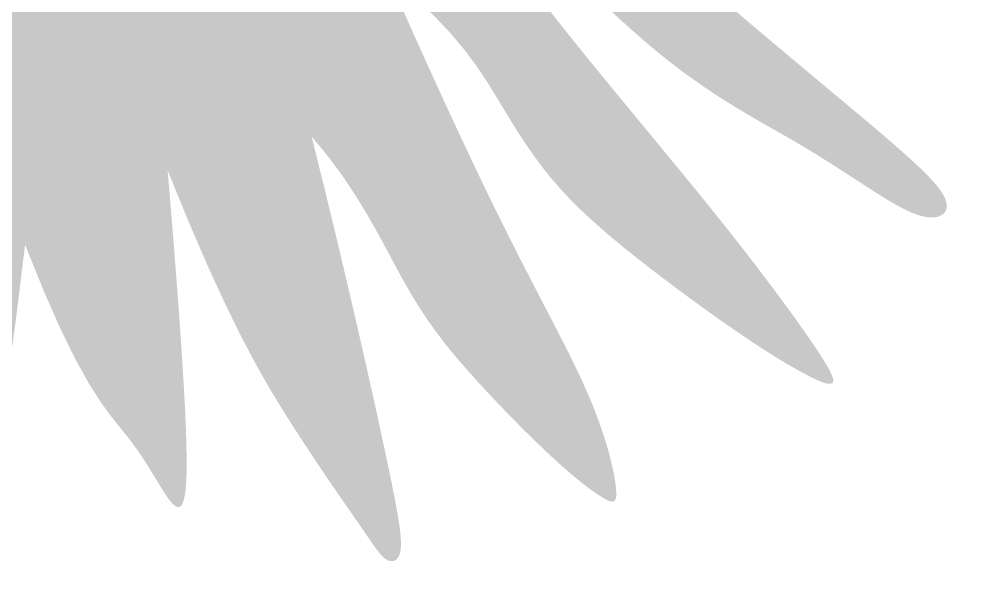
# Model space of a CAD drawing. Header units: millimetres. Extents: x -414 to 301, y -13 to 326.
# Drawn here: x -176.94 to -162.88, y 9.23 to 17.55 of the extents above; entities that cross this region are included whole.
import ezdxf

# ---------------------------------------------------------------- set-up
doc = ezdxf.new("R2010")
doc.units = ezdxf.units.MM
doc.layers.add('Images', color=7, linetype='Continuous')
doc.layers.add('magpiefill', color=3, linetype='Continuous')
picture_1 = doc.add_image_def('image5.jpg', size_in_pixel=(1024, 768))

msp = doc.modelspace()

# ---------------------------------------------------------------- hatches: boundary and pattern name
at = {"layer": 'magpiefill'}
h = msp.add_hatch(color=253, dxfattribs=at)
h.dxf.hatch_style = 1
h.paths.add_polyline_path([(-166.013680262715, 17.44129773515166), (-166.4130556219071, 17.78132495926411), (-166.81669391644, 18.12971194945357), (-167.2178500070203, 18.4820900395688), (-167.4403775618372, 18.68194732589472), (-167.4272404628886, 18.46002405318437), (-167.47888263677, 18.33677845194833), (-167.5857415496607, 18.29786715116628), (-167.7382546677394, 18.32894677981789), (-167.9268594571852, 18.41567396688244), (-168.1419933841772, 18.54370534133996), (-168.3740939148945, 18.69869753216985), (-168.6135985155157, 18.86630716835194), (-168.8523855186779, 19.03488706764023), (-169.0880967228476, 19.20357480288865), (-169.3198147929502, 19.3742041357256), (-169.54662239391, 19.5486088277798), (-169.7676021906519, 19.72862264067942), (-169.9818368481004, 19.91607933605324), (-170.1884090311802, 20.1128126755297), (-170.3864014048167, 20.32065642073704), (-170.5751934197, 20.54067577318128), (-170.7553516695863, 20.77086169387614), (-170.9277395339974, 21.00843658371303), (-171.0932203924556, 21.25062284358297), (-171.252657624483, 21.49464287437708), (-171.4069146096014, 21.73771907698629), (-171.5568547273334, 21.97707385230233), (-171.7033413572004, 22.20992960121627), (-171.8435333495395, 22.43128315203479), (-171.9597714379475, 22.62722904273027), (-172.0306918268362, 22.78163623869042), (-172.0349307206174, 22.87837370530324), (-171.9511243237025, 22.90131040795659), (-171.7579088405032, 22.83431531203851), (-171.4339204754311, 22.66125738293675), (-170.9577954328985, 22.36600558603974), (-171.0577212157011, 22.48517593659392), (-171.3973073206718, 22.89125752011366), (-171.7376344348561, 23.29467669963265), (-172.0778703472774, 23.6897998045192), (-172.4171828469582, 24.0709931641418), (-172.7547397229216, 24.43262310786939), (-173.0897087641906, 24.76905596507065), (-173.1474820395373, 24.65356730264373), (-172.8896920665061, 24.33149008976824), (-172.7607956560668, 24.00941287689272), (-173.0828374490237, 23.73351650806845), (-172.9006790692076, 23.46796848452196), (-172.7068972501315, 23.18312862401955), (-172.5042933785658, 22.88276995093936), (-172.2956688412817, 22.57066548965999), (-172.0838250250493, 22.25058826455945), (-171.8715633166397, 21.92631130001644), (-171.6616851028234, 21.60160762040925), (-171.4569917703712, 21.28025025011641), (-171.259534511101, 20.96528898983082), (-171.068363737019, 20.65688074550445), (-170.8817796651791, 20.35445919940496), (-170.8646425883987, 20.32675201010787), (-170.233802626228, 19.70831436915013), (-169.6750288075908, 19.15857633209111), (-169.1797218897078, 18.67188429927423), (-168.7392826298004, 18.24258467104363), (-168.3451117850902, 17.86502384774295), (-167.9886101127977, 17.53354822971617), (-167.6611783701443, 17.24250421730705), (-167.3542173143515, 16.98623821085953), (-167.0604844646206, 16.75940515135089), (-166.7781643880755, 16.55789414229293), (-166.5067984138201, 16.37790282783074), (-166.2459278709591, 16.21562885210955), (-165.9950940885964, 16.06726985927454), (-165.753838395836, 15.92902349347091), (-165.5217021217824, 15.79708739884398), (-165.2982265955397, 15.66765921953875), (-165.0831644942372, 15.53792988670704), (-164.8771138871019, 15.40906347952669), (-164.680884191387, 15.28321736418189), (-164.4952848243445, 15.16254890685719), (-164.321125203227, 15.04921547373656), (-164.1592147452873, 14.94537443100457), (-164.0103628677778, 14.85318314484559), (-163.8753789879506, 14.77479898144377), (-163.7547667447004, 14.71182198750965), (-163.6478066634869, 14.66362293185956), (-163.5534734914125, 14.62901526383549), (-163.470741975579, 14.60681243277972), (-163.3985868630882, 14.59582788803461), (-163.3359829010422, 14.59487507894246), (-163.2819048365427, 14.6027674548456), (-163.2353274166922, 14.61831846508618), (-163.1956840550104, 14.6406202181237), (-163.1642428306903, 14.669879458886), (-163.1427304893438, 14.70658159141814), (-163.1328737765822, 14.75121201976506), (-163.1363994380173, 14.80425614797185), (-163.1550342192598, 14.86619938008354), (-163.1905048659217, 14.93752712014503), (-163.2445381236145, 15.0187247722015), (-163.3189416819135, 15.11061033505692), (-163.4158470062501, 15.21533218655142), (-163.5374665060206, 15.3353712992843), (-163.6860125906196, 15.47320864585511), (-163.8636976694434, 15.63132519886284), (-164.0727341518873, 15.81220193090669), (-164.3153344473473, 16.01831981458638), (-164.5937109652183, 16.25215982250076), (-164.9085831901153, 16.51506132079076), (-165.2546989075258, 16.80379724976362), (-165.6253129781567, 17.11399894326764)])
h = msp.add_hatch(color=255, dxfattribs=at)
h.dxf.hatch_style = 1
h.paths.add_polyline_path([(-170.1473147413037, 19.19331364260361), (-170.3325498336428, 19.47745157313054), (-170.5155724964372, 19.76531093095078), (-170.6980825126337, 20.05745803379778), (-170.881779665179, 20.35445919940467), (-171.068363737019, 20.65688074550463), (-171.259534511101, 20.96528898983082), (-171.4569917703712, 21.28025025011641), (-171.6616851028234, 21.60160762040935), (-171.8715633166397, 21.92631130001652), (-172.0838250250493, 22.25058826455945), (-172.2956688412817, 22.57066548965989), (-172.504293378566, 22.88276995093945), (-172.7068972501315, 23.18312862401955), (-172.9006790692076, 23.46796848452215), (-173.0828374490237, 23.73351650806845), (-173.2119316686804, 23.62292022144216), (-173.2763784499764, 23.23642756599149), (-173.0830352582412, 22.84993491054101), (-173.1262201605649, 22.83374871525714), (-173.0521664549866, 22.51604772012379), (-172.9664056638518, 22.22381985367414), (-172.87147360124, 21.95404248998812), (-172.7699060812297, 21.70369300314533), (-172.6642389179009, 21.46974876722545), (-172.5570079253324, 21.24918715630823), (-172.4507489176037, 21.03898554447346), (-172.347997708794, 20.8361213058008), (-172.2508584863895, 20.63816547406493), (-172.1597089315048, 20.44506372182128), (-172.0744950986603, 20.25735538132023), (-171.9951630423784, 20.07557978481189), (-171.9216588171794, 19.90027626454673), (-171.8539284775852, 19.73198415277518), (-171.7919180781164, 19.57124278174769), (-171.7355736732948, 19.4185914837143), (-171.6844995577203, 19.2744257696739), (-171.6369329863087, 19.13856586561805), (-171.5907694540542, 19.01068817628668), (-171.5439044559515, 18.89046910641954), (-171.4942334869957, 18.77758506075671), (-171.4396520421805, 18.67171244403814), (-171.3780556165009, 18.57252766100365), (-171.3073397049514, 18.47970711639304), (-171.2258854584751, 18.3925946195675), (-171.1340166518085, 18.30920359837324), (-171.0325427156368, 18.22721488527746), (-170.922273080645, 18.14430931274767), (-170.8040171775185, 18.05816771325124), (-170.6785844369424, 17.96647091925522), (-170.5467842896016, 17.86689976322725), (-170.4094261661816, 17.75713507763456), (-170.267445402613, 17.63562176058547), (-170.1222809558112, 17.50386097275239), (-169.9754976879371, 17.36411794044857), (-169.8286604611516, 17.21865788998733), (-169.6833341376155, 17.06974604768171), (-169.5410835794902, 16.91964763984545), (-169.4034736489363, 16.77062789279145), (-169.2720692081147, 16.62495203283318), (-169.1476167132598, 16.48405829913587), (-169.0275889968982, 16.34607698227212), (-168.9086404856297, 16.20831138566621), (-168.7874256060542, 16.06806481274267), (-168.6605987847718, 15.92264056692618), (-168.5248144483819, 15.76934195164098), (-168.3767270234847, 15.60547227031164), (-168.2129909366798, 15.42833482636261), (-168.0325089881751, 15.2375790529945), (-167.8431774726095, 15.04223890251284), (-167.6551410582293, 14.85369445699907), (-167.4785444132814, 14.6833257985347), (-167.3235322060123, 14.54251300920158), (-167.2002491046689, 14.44263617108089), (-167.1188397774974, 14.3950753662544), (-167.0894488927446, 14.41121067680369), (-167.117703754549, 14.49799087977727), (-167.1911622106152, 14.64463953209161), (-167.2928647445396, 14.83594888563012), (-167.4058518399188, 15.05671119227621), (-167.5131639803493, 15.29171870391339), (-167.5978416494274, 15.52576367242508), (-167.6429253307498, 15.74363834969467), (-167.6311891207437, 15.93446638069804), (-167.7723092103058, 16.10517133957608), (-168.0127149886451, 16.39637923421251), (-168.2498291793615, 16.68478257586281), (-168.4820689295116, 16.96926672929789), (-168.7090744906327, 17.25029911691683), (-168.9307918903801, 17.52874267552572), (-169.1471671564098, 17.80546034193093), (-169.3581463163784, 18.08131505293837), (-169.5636753979409, 18.35716974535451), (-169.763700428754, 18.63388735598527), (-169.9581674364735, 18.912330821637)])
h = msp.add_hatch(color=255, dxfattribs=at)
h.dxf.hatch_style = 1
h.paths.add_polyline_path([(-171.5297934919433, 18.37211913609106), (-171.7727775784232, 18.92132477517944), (-172.0279674326566, 19.49049372572422), (-172.2985520498447, 20.08022314294013), (-172.5877204251875, 20.69111018204241), (-172.8986615538857, 21.32375199824578), (-173.23456443114, 21.97874574676522), (-173.5986180521512, 22.65668858281564), (-174.114200846061, 22.78551946796586), (-174.049754064765, 22.33461136994015), (-174.3760460936981, 22.24566697950425), (-174.2388098119531, 21.80535624386284), (-174.0739736285893, 21.25671106962909), (-173.8869912976207, 20.61770418158208), (-173.6833165730609, 19.90630830450053), (-173.4684032089235, 19.14049616316314), (-173.2477049592225, 18.33824048234884), (-173.0266755779716, 17.51751398683633), (-172.992440658357, 17.38729778690857), (-172.7442222995262, 17.02921614782304), (-172.5283900743926, 16.73097406352581), (-172.340656585755, 16.48309843643302), (-172.1767344364131, 16.27611616896086), (-172.0323362291664, 16.10055416352508), (-171.9031745668146, 15.94693932254199), (-171.7849620521565, 15.80579854842749), (-171.6734112879921, 15.66765874359781), (-171.5648460153574, 15.52485937591351), (-171.4580345282369, 15.37699017501441), (-171.3523562588515, 15.2254534359853), (-171.2471906394221, 15.07165145391039), (-171.1419171021699, 14.91698652387484), (-171.0359150793162, 14.76286094096253), (-170.9285640030818, 14.61067700025821), (-170.8192433056876, 14.46183699684659), (-170.7077101518836, 14.31783760714326), (-170.5952326365348, 14.18055303288868), (-170.4834565870336, 14.05195185715393), (-170.374027830774, 13.93400266301074), (-170.2685921951493, 13.82867403353056), (-170.1687955075525, 13.73793455178467), (-170.0762835953774, 13.66375280084461), (-169.9927022860168, 13.60809736378173), (-169.9196721212152, 13.57413175676763), (-169.8587125001191, 13.5697992283749), (-169.8113175362263, 13.60423796027606), (-169.778981343034, 13.68658613414363), (-169.76319803404, 13.82598193165035), (-169.765461722742, 14.03156353446872), (-169.7872665226368, 14.31246912427129), (-169.830106547223, 14.67783688273076), (-170.0185661162582, 15.06478479035384), (-170.2166259765925, 15.47904767161186), (-170.42064854514, 15.91302342298234), (-170.6306068357281, 16.36652327064783), (-170.8464738621849, 16.83935844079154), (-171.0682226383386, 17.33134015959611), (-171.295826178017, 17.84227965324432)])
h = msp.add_hatch(color=253, dxfattribs=at)
h.dxf.hatch_style = 1
h.paths.add_polyline_path([(-166.155859217038, 14.11515802132715), (-166.3665144276454, 14.3835967386678), (-166.5870085214245, 14.65991880886356), (-166.8155428019519, 14.94249722388976), (-167.0502286401659, 15.22982183411018), (-167.2891774070041, 15.52038248988881), (-167.5305004734047, 15.81266904158936), (-167.6311891207437, 15.93446638069804), (-167.6429253307498, 15.74363834969467), (-167.5978416494274, 15.52576367242508), (-167.5131639803493, 15.29171870391339), (-167.4058518399188, 15.05671119227621), (-167.2928647445396, 14.83594888563012), (-167.1911622106152, 14.64463953209161), (-167.117703754549, 14.49799087977727), (-167.0894488927446, 14.41121067680369), (-167.1188397774974, 14.3950753662544), (-167.2002491046689, 14.44263617108089), (-167.3235322060123, 14.54251300920158), (-167.4785444132814, 14.6833257985347), (-167.6551410582293, 14.85369445699907), (-167.8431774726095, 15.04223890251284), (-168.0325089881751, 15.2375790529945), (-168.2129909366798, 15.42833482636261), (-168.3767270234847, 15.60547227031164), (-168.5248144483819, 15.76934195164098), (-168.6605987847718, 15.92264056692618), (-168.7874256060542, 16.06806481274276), (-168.9086404856297, 16.20831138566621), (-169.027588996898, 16.34607698227202), (-169.1476167132598, 16.48405829913587), (-169.2720692081147, 16.62495203283327), (-169.4034736489363, 16.77062789279145), (-169.5410835794902, 16.91964763984545), (-169.6833341376155, 17.06974604768171), (-169.8286604611516, 17.21865788998733), (-169.9754976879371, 17.36411794044857), (-170.1222809558112, 17.50386097275239), (-170.267445402613, 17.63562176058547), (-170.4094261661816, 17.75713507763456), (-170.5467842896016, 17.86689976322725), (-170.6785844369424, 17.96647091925522), (-170.8040171775185, 18.05816771325106), (-170.922273080645, 18.14430931274767), (-171.0325427156368, 18.22721488527746), (-171.1340166518085, 18.30920359837324), (-171.2258854584751, 18.3925946195675), (-171.3073397049514, 18.47970711639304), (-171.3780556165009, 18.57252766100365), (-171.4396520421805, 18.67171244403814), (-171.4942334869957, 18.77758506075671), (-171.5439044559515, 18.89046910641954), (-171.5907694540542, 19.01068817628668), (-171.6369329863087, 19.13856586561805), (-171.6844995577203, 19.2744257696739), (-171.7355736732951, 19.41859148371439), (-171.7919180781164, 19.57124278174769), (-171.8539284775852, 19.73198415277518), (-171.9216588171794, 19.90027626454673), (-171.9951630423783, 20.07557978481179), (-172.0744950986603, 20.25735538132023), (-172.1597089315048, 20.44506372182128), (-172.2508584863895, 20.63816547406493), (-172.3479977087942, 20.83612130580089), (-172.4507489176037, 21.03898554447346), (-172.5570079253325, 21.24918715630823), (-172.6642389179009, 21.46974876722545), (-172.7699060812297, 21.70369300314533), (-172.87147360124, 21.95404248998812), (-172.9664056638518, 22.22381985367414), (-173.0521664549866, 22.51604772012369), (-173.1262201605649, 22.83374871525714), (-173.5986180521512, 22.65668858281564), (-173.23456443114, 21.97874574676533), (-172.8986615538857, 21.32375199824578), (-172.5877204251875, 20.69111018204241), (-172.2985520498447, 20.08022314294013), (-172.0279674326566, 19.49049372572422), (-171.7727775784232, 18.92132477517944), (-171.5297934919433, 18.37211913609106), (-171.4461558840676, 18.1827144446419), (-171.0857821616136, 17.89211926897931), (-170.7808551128123, 17.61246120975855), (-170.5241629930902, 17.34411944432797), (-170.308494057873, 17.08747315003568), (-170.1266365625869, 16.84290150423019), (-169.9713787626584, 16.61078368425962), (-169.8355089135132, 16.3914988674723), (-169.7118152705777, 16.18542623121645), (-169.5939777678545, 15.99259860332645), (-169.4792430536536, 15.8116634135814), (-169.3657494548619, 15.64092174224617), (-169.2516352983654, 15.47867466958572), (-169.1350389110513, 15.32322327586519), (-169.0140986198058, 15.17286864134959), (-168.8869527515157, 15.02591184630385), (-168.7517396330678, 14.88065397099315), (-168.6071057307361, 14.73571520482688), (-168.4537300683471, 14.59099217379159), (-168.2927998091144, 14.44670061301868), (-168.1255021162518, 14.30305625763909), (-167.9530241529732, 14.16027484278385), (-167.7765530824927, 14.01857210358429), (-167.5972760680239, 13.87816377517143), (-167.4163802727803, 13.73926559267634), (-167.2350618486507, 13.60220116003524), (-167.0545529022205, 13.46772555640409), (-166.8760945287494, 13.33670172974379), (-166.7009278234979, 13.20999262801566), (-166.5302938817256, 13.08846119918058), (-166.3654337986925, 12.97297039119975), (-166.2075886696583, 12.864383152034), (-166.0579995898838, 12.76356242964461), (-165.917673824843, 12.67117341292973), (-165.7866833208708, 12.58709025453711), (-165.6648661945166, 12.51098934805192), (-165.5520605623303, 12.44254708705917), (-165.448104540861, 12.38143986514366), (-165.3528362466583, 12.32734407589075), (-165.2660937962718, 12.27993611288526), (-165.1877153062508, 12.23889236971225), (-165.1175298999931, 12.20395216270342), (-165.0553307282887, 12.17510649917678), (-165.0009019487754, 12.15240930919644), (-164.9540277190919, 12.1359145228272), (-164.9144921968755, 12.12567607013358), (-164.8820795397648, 12.12174788117998), (-164.8565739053982, 12.12418388603078), (-164.8377594514134, 12.13303801475064), (-164.8257530955012, 12.14875072656553), (-164.8220027955648, 12.17330859734754), (-164.8282892695591, 12.20908473213066), (-164.84639323544, 12.25845223594829), (-164.8780954111629, 12.32378421383429), (-164.9251765146828, 12.40745377082238), (-164.9894172639562, 12.51183401194642), (-165.0725983769377, 12.63929804223991), (-165.1759789463854, 12.79145489923655), (-165.2987315642653, 12.96685735046932), (-165.4395071973455, 13.16329409597101), (-165.5969568123948, 13.37855383577478), (-165.7697313761809, 13.61042526991354), (-165.9564818554728, 13.85669709841997)])
h = msp.add_hatch(color=255, dxfattribs=at)
h.dxf.hatch_style = 1
h.paths.add_polyline_path([(-173.3365104497012, 17.73420816241924), (-173.4800154645608, 18.24005347582435), (-173.6388220331533, 18.7976103509269), (-173.8121629929199, 19.40156068596126), (-173.9992711813011, 20.04658637916177), (-174.199379435737, 20.72736932876269), (-174.4117205936688, 21.43859143299808), (-174.6355274925371, 22.17493459010266), (-174.7586772025633, 22.14136504221504), (-175.080916804738, 22.33461136994015), (-175.2742599964731, 22.39902681251529), (-175.4509642851296, 22.16353913163932), (-175.410382841127, 21.96291743135961), (-175.365112227347, 21.7680906119247), (-175.3165623638171, 21.5764741243615), (-175.266143170565, 21.3854834196971), (-175.2152645676182, 21.1925339489583), (-175.1653364750046, 20.99504116317227), (-175.1177688127516, 20.79042051336621), (-175.0739715008872, 20.57608745056654), (-175.0349935630436, 20.35040505124044), (-175.0004404372753, 20.11552689361282), (-174.9695566652406, 19.87455418134819), (-174.9415867885985, 19.63058811811127), (-174.9157753490078, 19.3867299075667), (-174.8913668881279, 19.14608075337948), (-174.8676059476173, 18.91174185921383), (-174.843737069135, 18.68681442873441), (-174.8192116469077, 18.47351425019334), (-174.7943084854356, 18.27051545019107), (-174.7695132417863, 18.07560673991544), (-174.7453115730277, 17.88657683055406), (-174.7221891362272, 17.70121443329491), (-174.7006315884532, 17.51730825932557), (-174.6811245867732, 17.3326470198341), (-174.6641537882551, 17.14501942600787), (-174.6498900739788, 16.95297825281674), (-174.6372452210729, 16.75813253035793), (-174.6248162306775, 16.56285535250979), (-174.6112001039338, 16.36951981315153), (-174.5949938419819, 16.1804990061618), (-174.5747944459627, 15.99816602541968), (-174.5491989170168, 15.82489396480384), (-174.5168042562846, 15.66305591819315), (-174.4764772728962, 15.51426990402884), (-174.4281640079404, 15.37713363900086), (-174.3720803104953, 15.24948976436132), (-174.3084420296391, 15.12918092136274), (-174.2374650144504, 15.01404975125721), (-174.1593651140068, 14.90193889529705), (-174.074358177387, 14.79069099473458), (-173.9826600536687, 14.67814869082189), (-173.8846934433794, 14.56268497491467), (-173.7817084528411, 14.44479423878259), (-173.6751620398239, 14.32550122429805), (-173.5665111620996, 14.20583067333437), (-173.4572127774387, 14.08680732776356), (-173.3487238436118, 13.96945592945944), (-173.2425013183897, 13.85480122029399), (-173.1400021595434, 13.74386794214018), (-173.0425034506117, 13.63782466215087), (-172.9505627782063, 13.53841524859854), (-172.8645578547068, 13.44752739503482), (-172.7848663924934, 13.36704879501207), (-172.7118661039453, 13.29886714208234), (-172.6459347014427, 13.24487012979799), (-172.5874498973653, 13.20694545171086), (-172.5367894040922, 13.18698080137313), (-172.4942230173008, 13.18652229047349), (-172.459588865853, 13.20574970324537), (-172.4326171619084, 13.24450124205875), (-172.4130381176267, 13.30261510928364), (-172.4005819451667, 13.37992950728995), (-172.3949788566883, 13.47628263844768), (-172.3959590643503, 13.59151270512662), (-172.4032527803126, 13.72545790969699), (-172.4165542374104, 13.87747104614542), (-172.4354137511831, 14.04496327492705), (-172.4593456578472, 14.22486034811367), (-172.4878642936181, 14.41408801777708), (-172.5204839947118, 14.60957203598915), (-172.5567190973444, 14.80823815482177), (-172.5960839377317, 15.00701212634675), (-172.6380928520889, 15.20281970263603), (-172.6826469011939, 15.39452376892431), (-172.7311940440685, 15.58873574309781), (-172.7855689642957, 15.79400417620556), (-172.8476063454588, 16.01887761929674), (-172.919140871141, 16.27190462342041), (-173.0020072249255, 16.56163373962556), (-173.0980400903953, 16.89661351896142), (-173.2090741511342, 17.28539251247717)])
h = msp.add_hatch(color=253, dxfattribs=at)
h.dxf.hatch_style = 1
h.paths.add_polyline_path([(-171.767916504189, 12.38490992556158), (-171.9061333807065, 12.99180723891716), (-172.0599180344947, 13.65325883011563), (-172.2282721853954, 14.36184877056034), (-172.4101975532498, 15.1101611316544), (-172.6046958578991, 15.89077998480132), (-172.8107688191845, 16.69628940140433), (-173.0266755779716, 17.51751398683633), (-173.2477049592225, 18.33824048234884), (-173.4684032089235, 19.14049616316314), (-173.6833165730609, 19.90630830450053), (-173.8869912976207, 20.61770418158208), (-174.0739736285893, 21.25671106962909), (-174.2388098119531, 21.80535624386266), (-174.3760460936981, 22.24566697950425), (-174.6355274925371, 22.17493459010266), (-174.4117205936688, 21.43859143299797), (-174.199379435737, 20.7273693287625), (-173.9992711813011, 20.04658637916177), (-173.8121629929199, 19.40156068596137), (-173.6388220331533, 18.79761035092699), (-173.4800154645608, 18.24005347582445), (-173.3365104497012, 17.73420816241924), (-173.2090741511342, 17.28539251247717), (-173.0980400903953, 16.89661351896151), (-173.0020072249255, 16.56163373962556), (-172.919140871141, 16.27190462342041), (-172.8476063454588, 16.01887761929674), (-172.7855689642957, 15.79400417620556), (-172.7311940440685, 15.58873574309781), (-172.6826469011939, 15.39452376892431), (-172.6380928520889, 15.20281970263603), (-172.5960839377317, 15.00701212634675), (-172.5567190973444, 14.80823815482177), (-172.5204839947118, 14.60957203598915), (-172.4878642936181, 14.41408801777708), (-172.4593456578472, 14.22486034811367), (-172.4354137511831, 14.04496327492705), (-172.4165542374104, 13.87747104614542), (-172.4032527803126, 13.72545790969699), (-172.3959590643503, 13.59151270512662), (-172.3949788566883, 13.47628263844768), (-172.4005819451667, 13.37992950728995), (-172.4130381176267, 13.30261510928364), (-172.4326171619084, 13.24450124205875), (-172.459588865853, 13.20574970324537), (-172.4942230173008, 13.18652229047349), (-172.5367894040922, 13.18698080137313), (-172.5874498973653, 13.20694545171086), (-172.6459347014427, 13.24487012979799), (-172.7118661039453, 13.29886714208234), (-172.7848663924934, 13.36704879501207), (-172.8645578547068, 13.44752739503482), (-172.9505627782063, 13.53841524859854), (-173.0425034506117, 13.63782466215106), (-173.1400021595434, 13.74386794214027), (-173.2425013183897, 13.85480122029389), (-173.3487238436115, 13.96945592945935), (-173.4572127774387, 14.08680732776375), (-173.5665111620996, 14.20583067333418), (-173.6751620398239, 14.32550122429815), (-173.7817084528411, 14.44479423878259), (-173.8846934433794, 14.56268497491467), (-173.9826600536687, 14.67814869082189), (-174.074358177387, 14.79069099473458), (-174.1593651140068, 14.90193889529705), (-174.2374650144504, 15.01404975125721), (-174.3084420296391, 15.12918092136274), (-174.3720803104953, 15.24948976436132), (-174.4281640079404, 15.37713363900086), (-174.4764772728962, 15.51426990402884), (-174.5168042562846, 15.66305591819315), (-174.5491989170168, 15.82489396480384), (-174.5747944459627, 15.99816602541968), (-174.5949938419819, 16.1804990061618), (-174.6112001039338, 16.36951981315153), (-174.6248162306775, 16.5628553525097), (-174.6372452210729, 16.75813253035772), (-174.6498900739788, 16.95297825281674), (-174.6641537882551, 17.14501942600787), (-174.6811245867732, 17.3326470198341), (-174.7006315884532, 17.51730825932557), (-174.7221891362272, 17.70121443329491), (-174.7453115730277, 17.88657683055406), (-174.7695132417863, 18.07560673991544), (-174.7943084854356, 18.27051545019098), (-174.8192116469077, 18.47351425019334), (-174.843737069135, 18.68681442873441), (-174.8676059476173, 18.91174185921383), (-174.8913668881279, 19.14608075337948), (-174.9157753490078, 19.3867299075669), (-174.9415867885985, 19.63058811811127), (-174.9695566652406, 19.87455418134819), (-175.0004404372753, 20.11552689361282), (-175.0349935630436, 20.35040505124044), (-175.0739715008872, 20.57608745056654), (-175.1177688127516, 20.79042051336621), (-175.1653364750046, 20.99504116317227), (-175.2152645676182, 21.1925339489583), (-175.266143170565, 21.3854834196971), (-175.3165623638171, 21.5764741243615), (-175.365112227347, 21.7680906119247), (-175.410382841127, 21.96291743135961), (-175.4509642851296, 22.16353913163932), (-175.4676031882082, 22.14136504221504), (-175.7898427903829, 21.88370327191441), (-175.7102877356291, 21.75621284068631), (-175.6352796953594, 21.5945188421969), (-175.5644157807364, 21.40039473146923), (-175.4972931029236, 21.17561396352588), (-175.4335087730839, 20.92194999338997), (-175.3726599023804, 20.64117627608417), (-175.3143436019767, 20.33506626663152), (-175.2581569830354, 20.0053934200549), (-175.2037732968917, 19.65427833047968), (-175.1511703555689, 19.2852301484408), (-175.1004021112619, 18.90210516357601), (-175.051522516166, 18.50875966552274), (-175.0045855224758, 18.10904994391883), (-174.9596450823868, 17.70683228840154), (-174.9167551480939, 17.30596298860868), (-174.8759696717923, 16.91029833417773), (-174.837279652494, 16.52249458095272), (-174.8004242764814, 16.14040784960327), (-174.765079776853, 15.76069422700611), (-174.7309223867078, 15.38000980003709), (-174.7236995055908, 15.29648727111056), (-174.4055222365171, 14.51892910866851), (-174.118508869883, 13.8557631832343), (-173.8593174698964, 13.29308248021401), (-173.6246061007649, 12.81697998501392), (-173.411032826696, 12.41354868303991), (-173.2152557118977, 12.06888155969829), (-173.0339328205773, 11.76907160039534), (-172.8637222169427, 11.50021179053675), (-172.7019558710721, 11.25073542432394), (-172.5486613765245, 11.01843703113721), (-172.4045402327293, 10.80345144915172), (-172.2702939391172, 10.60591351654275), (-172.1466239951172, 10.42595807148561), (-172.034231900159, 10.26371995215555), (-171.9338191536725, 10.11933399672736), (-171.8460872550875, 9.992935043376866), (-171.7713150089036, 9.884392753987902), (-171.7080904399, 9.792516085279894), (-171.6545788779265, 9.715848817681435), (-171.6089456528325, 9.652934731620922), (-171.5693560944671, 9.602317607526375), (-171.5339755326801, 9.562541225826672), (-171.500969297321, 9.53214936694991), (-171.4685027182387, 9.509685811324607), (-171.4352267722765, 9.49412581212029), (-171.4017350242502, 9.486170513470556), (-171.3691066859694, 9.486952532250628), (-171.3384209692435, 9.49760448533514), (-171.3107570858821, 9.51925898959931), (-171.2871942476947, 9.553048661917964), (-171.2688116664904, 9.60010611916604), (-171.256688554079, 9.661563978218476), (-171.251958085659, 9.739642524907586), (-171.2559692899842, 9.840912720895163), (-171.2701251591979, 9.973033196800499), (-171.2958286854432, 10.14366258324283), (-171.334482860863, 10.3604595108413), (-171.3874906776009, 10.63108261021533), (-171.4562551277994, 10.96319051198387), (-171.542179203602, 11.36444184676625), (-171.6462656851013, 11.83998281864578)])
h = msp.add_hatch(color=255, dxfattribs=at)
h.dxf.hatch_style = 1
h.paths.add_polyline_path([(-174.9596450823868, 17.70683228840154), (-175.0045855224758, 18.10904994391864), (-175.051522516166, 18.50875966552274), (-175.1004021112619, 18.90210516357592), (-175.1511703555689, 19.2852301484408), (-175.2037732968917, 19.65427833047968), (-175.2581569830354, 20.0053934200549), (-175.3143436019767, 20.33506626663152), (-175.3726599023804, 20.64117627608417), (-175.4335087730839, 20.92194999338997), (-175.4972931029236, 21.17561396352588), (-175.5644157807364, 21.40039473146923), (-175.6352796953594, 21.5945188421969), (-175.7102877356291, 21.75621284068631), (-175.7898427903829, 21.88370327191441), (-176.1120823925577, 22.01253415706482), (-176.7052901483693, 21.60205854460399), (-176.6964146812663, 21.30349891726584), (-176.6912853388861, 20.81835208842474), (-176.6896444673647, 20.19068636670632), (-176.6912344128381, 19.46457006073723), (-176.6957975214423, 18.68407147914338), (-176.7030761393135, 17.89325893055103), (-176.712812612588, 17.13620072358627), (-176.7247492874019, 16.45696516687529), (-176.7386579630334, 15.88936790596884), (-176.7544282513317, 15.4262139341153), (-176.7719792172875, 15.0500555814875), (-176.7837498646874, 14.86258181001925), (-176.6326370532946, 14.58106514830756), (-176.4878210807033, 14.34134802892578), (-176.3494199477934, 14.13903088170956), (-176.2175516554437, 13.96971413649468), (-176.0923342045338, 13.82899822311678), (-175.9738855959422, 13.71248357141138), (-175.8623238305494, 13.6157706112142), (-175.7577669092338, 13.53445977236079), (-175.6601917540335, 13.46481732946254), (-175.5690109716203, 13.4057729362321), (-175.4834960898263, 13.35692209115787), (-175.4029186364814, 13.31786029272809), (-175.3265501394172, 13.2881830394311), (-175.2536621264638, 13.26748582975521), (-175.183526125453, 13.25536416218856), (-175.1154136642149, 13.2514135352195), (-175.0486945722761, 13.25600990650358), (-174.9831318859426, 13.27265107036372), (-174.9185869432156, 13.30561528029036), (-174.8549210820966, 13.35918078977375), (-174.7919956405868, 13.43762585230412), (-174.7296719566875, 13.54522872137176), (-174.6678113684004, 13.68626765046698), (-174.6062752137263, 13.86502089307994), (-174.6323352041622, 14.19869256166232), (-174.6648738672635, 14.6023528804888), (-174.697628339145, 14.99501065557249), (-174.7309223867078, 15.38000980003709), (-174.765079776853, 15.76069422700611), (-174.8004242764814, 16.14040784960336), (-174.837279652494, 16.52249458095263), (-174.8759696717923, 16.91029833417754), (-174.9167551480939, 17.30596298860868)])
h = msp.add_hatch(color=253, dxfattribs=at)
h.dxf.hatch_style = 1
h.paths.add_polyline_path([(-176.9101423850764, 13.6468856405307), (-176.8836114866176, 13.86352966278731), (-176.8583711575079, 14.06642496669256), (-176.8345068310113, 14.26907754068807), (-176.8120994421363, 14.48893505460099), (-176.791229925892, 14.74344517825848), (-176.7719792172875, 15.0500555814875), (-176.7544282513317, 15.4262139341153), (-176.7386579630334, 15.88936790596884), (-176.7247492874019, 16.45696516687529), (-176.712812612588, 17.13620072358619), (-176.7030761393135, 17.89325893055103), (-176.6957975214423, 18.68407147914338), (-176.6912344128381, 19.46457006073723), (-176.6896444673647, 20.19068636670632), (-176.6912853388861, 20.81835208842474), (-176.6964146812663, 21.30349891726584), (-176.7052901483693, 21.60205854460399), (-176.949904788642, 21.43279517388898), (-176.949904788642, 21.69045694418931), (-177.1489519525923, 21.86729911510261), (-177.1540779147661, 21.766401422662), (-177.1518583174159, 21.66900273180824), (-177.1437433676539, 21.57210681088795), (-177.1311832725914, 21.47271742824812), (-177.11562823934, 21.36783835223539), (-177.0985284750114, 21.25447335119636), (-177.0813341867171, 21.12962619347784), (-177.0654955815691, 20.99030064742634), (-177.0522166717157, 20.83344702926867), (-177.0417166894557, 20.65580184675171), (-177.0339686721231, 20.45404815550209), (-177.0289456570538, 20.22486901114667), (-177.0266206815826, 19.96494746931225), (-177.0269667830445, 19.67096658562553), (-177.0299569987752, 19.33960941571329), (-177.0355643661089, 18.9675590152025), (-177.0437304401929, 18.55428053671908), (-177.054270847421, 18.11036752088554), (-177.0669697319985, 17.64919560532378), (-177.0816112381311, 17.18414042765565), (-177.0979795100239, 16.72857762550291), (-177.1158586918829, 16.2958828364874), (-177.135032927913, 15.899431698231), (-177.1552863623201, 15.55259984835546), (-177.1766639552664, 15.26537407087788), (-177.2002539307433, 15.0341857353965), (-177.2274053286982, 14.85207735790489), (-177.2594671890797, 14.71209145439635), (-177.2977885518358, 14.60727054086456), (-177.343718456914, 14.5306571333028), (-177.3986059442627, 14.47529374770474), (-177.4638000538299, 14.43422290006369), (-177.5401102095846, 14.40161073056607), (-177.6261873715782, 14.37611787616961), (-177.7201428838841, 14.35752859802499), (-177.8200880905748, 14.3456271572826), (-177.9241343357231, 14.3401978150932), (-178.0303929634014, 14.34102483260738), (-178.1369753176831, 14.34789247097573), (-178.2419927426406, 14.36058499134872), (-178.343754445121, 14.37893160031586), (-178.4413610830692, 14.40294128622107), (-178.5341111772048, 14.43266798284717), (-178.6213032482464, 14.46816562397685), (-178.7022358169139, 14.50948814339304), (-178.776207403926, 14.55668947487846), (-178.8425165300022, 14.60982355221589), (-178.9004617158618, 14.66894430918805), (-178.949530341772, 14.73421354714348), (-178.9899652261925, 14.80622453769249), (-179.0221980471302, 14.88567842001127), (-179.046660482593, 14.97327633327609), (-179.0637842105884, 15.06971941666286), (-179.0740009091235, 15.17570880934796), (-179.0777422562061, 15.29194565050737), (-179.0754399298435, 15.41913107931721), (-179.0674536639476, 15.55835276349531), (-179.0538554160464, 15.71224448492732), (-179.034645199573, 15.88382655403991), (-179.0098230279596, 16.0761192812603), (-178.9793889146394, 16.2921429770155), (-178.9433428730444, 16.53491795173274), (-178.9016849166077, 16.80746451583907), (-178.8544150587618, 17.11280297976133), (-178.8015962594055, 17.45284529971195), (-178.7435432643035, 17.82507001504478), (-178.6806337656866, 18.22584731089806), (-178.6132454557857, 18.65154737241149), (-178.5417560268311, 19.09854038472335), (-178.4665431710542, 19.56319653297213), (-178.3879845806853, 20.04188600229729), (-178.3064579479556, 20.5309789778376), (-178.4966503225245, 20.5309789778376), (-178.508796658791, 20.40106440588993), (-178.5405918935746, 20.19728132118731), (-178.5886740124, 19.93089122091041), (-178.6496810007916, 19.61315560223973), (-178.7202508442735, 19.25533596235565), (-178.7970215283704, 18.86869379843841), (-178.8766310386065, 18.46449060766836), (-178.9557173605064, 18.05398788722631), (-179.0313618998878, 17.64738372179826), (-179.1024197437439, 17.25062254609324), (-179.1681893993613, 16.86858538232583), (-179.2279693740263, 16.50615325271057), (-179.281058175026, 16.16820717946241), (-179.3267543096466, 15.85962818479573), (-179.364356285175, 15.58529729092537), (-179.3931626088977, 15.35009552006579), (-179.4128854887599, 15.15692182047818), (-179.4248919353424, 15.00074684460843), (-179.4309626598839, 14.87455917094928), (-179.4328783736239, 14.7713473779928), (-179.4324197878015, 14.68410004423154), (-179.4313676136559, 14.6058057481579), (-179.4315025624263, 14.5294530682643), (-179.4346053453515, 14.44803058304314), (-179.4421059284338, 14.35620781527324), (-179.4540312967258, 14.25537806487787), (-179.4700576900427, 14.14861557606707), (-179.4898613481999, 14.03899459305083), (-179.5131185110127, 13.92958936003872), (-179.5395054182961, 13.82347412124093), (-179.5686983098658, 13.72372312086683), (-179.2304483200284, 13.36485228139017), (-178.9324989206168, 13.05400227075575), (-178.6719296966199, 12.7871483550654), (-178.4458202330275, 12.56026580042119), (-178.2512501148288, 12.36932987292477), (-178.0852989270128, 12.21031583867801), (-177.9450462545697, 12.07919896378294), (-177.8275716824879, 11.97195451434144), (-177.7300098435105, 11.88492292066914), (-177.6497155613926, 11.8159052699374), (-177.5840987076421, 11.76306781353217), (-177.530569153768, 11.72457680283872), (-177.4865367712783, 11.69859848924269), (-177.4494114316809, 11.68329912412946), (-177.4166030064849, 11.67684495888449), (-177.3855213671982, 11.67740224489352), (-177.3540350528669, 11.6840001759257), (-177.3218472726874, 11.69911971528428), (-177.289119903394, 11.72610476865669), (-177.2560148217209, 11.76829924172995), (-177.2226939044023, 11.82904704019136), (-177.1893190281721, 11.91169206972788), (-177.1560520697647, 12.01957823602701), (-177.1230549059144, 12.15604944477568), (-177.0904804213225, 12.32285854763253), (-177.0584455325613, 12.51539418014189), (-177.0270581641692, 12.72745392381969), (-176.9964262406854, 12.95283536018161), (-176.9666576866493, 13.18533607074346), (-176.9378604266, 13.41875363702127)])
h = msp.add_hatch(color=253, dxfattribs=at)
h.dxf.hatch_style = 1
h.paths.add_polyline_path([(-168.8232912696934, 12.70860395147137), (-168.9681588641255, 12.99138019558803), (-169.1233869993895, 13.29055238403526), (-169.2878964569597, 13.6070913286213), (-169.46060801831, 13.94196784115478), (-169.6404424649154, 14.29615273344349), (-169.8300835085284, 14.67764039366907), (-169.7872665226368, 14.31246912427129), (-169.765461722742, 14.03156353446872), (-169.76319803404, 13.82598193165035), (-169.778981343034, 13.68658613414363), (-169.8113175362263, 13.60423796027606), (-169.8587125001191, 13.5697992283749), (-169.9196721212152, 13.57413175676763), (-169.9927022860168, 13.60809736378173), (-170.0762835953774, 13.66375280084461), (-170.1687955075525, 13.73793455178467), (-170.2685921951493, 13.82867403353056), (-170.374027830774, 13.93400266301074), (-170.4834565870336, 14.05195185715393), (-170.5952326365348, 14.18055303288868), (-170.7077101518836, 14.31783760714326), (-170.8192433056876, 14.46183699684659), (-170.9285640030818, 14.61067700025821), (-171.0359150793162, 14.76286094096253), (-171.1419171021699, 14.91698652387475), (-171.2471906394221, 15.07165145391039), (-171.3523562588515, 15.2254534359853), (-171.4580345282369, 15.37699017501441), (-171.5648460153574, 15.52485937591351), (-171.6734112879921, 15.66765874359781), (-171.7849620521565, 15.80579854842749), (-171.9031745668146, 15.94693932254199), (-172.0323362291664, 16.10055416352508), (-172.1767344364131, 16.27611616896086), (-172.340656585755, 16.48309843643302), (-172.5283900743926, 16.73097406352581), (-172.7442222995262, 17.02921614782304), (-172.992440658357, 17.38729778690857), (-172.8107688191845, 16.69628940140433), (-172.6046958578991, 15.89077998480141), (-172.5821108339128, 15.80013500178069), (-172.3398218127175, 15.50726370767255), (-172.1247237795622, 15.21638744543604), (-171.933425653878, 14.93002577997121), (-171.7625363550964, 14.65069827617765), (-171.6086648026489, 14.38092449895533), (-171.4684199159669, 14.12322401320421), (-171.338410614482, 13.88011638382377), (-171.2152458176253, 13.65412117571379), (-171.0958388156824, 13.44681217005006), (-170.9783203823544, 13.25598001310921), (-170.8611256621969, 13.07846956744423), (-170.7426897997652, 12.91112569560728), (-170.6214479396146, 12.75079326015108), (-170.4958352263005, 12.59431712362816), (-170.3642868043785, 12.43854214859127), (-170.2252378184036, 12.28031319759273), (-170.0777979228305, 12.11741448238069), (-169.923774811713, 11.95138761148577), (-169.7656506890032, 11.78471354263408), (-169.6059077586533, 11.61987323355173), (-169.4470282246166, 11.45934764196478), (-169.2914942908451, 11.30561772559962), (-169.1417881612917, 11.1611644421821), (-169.0003920399088, 11.02846874943832), (-168.8693384562633, 10.90949024519446), (-168.748861242379, 10.80410308767535), (-168.638744555894, 10.71166007520611), (-168.5387725544466, 10.63151400611183), (-168.4487293956745, 10.5630176787172), (-168.3683992372163, 10.50552389134731), (-168.2975662367094, 10.45838544232697), (-168.2360145517928, 10.42095512998126), (-168.1835373332561, 10.39297227869797), (-168.1399637044966, 10.37572231711679), (-168.1051317820641, 10.37087719994071), (-168.0788796825081, 10.3801088818723), (-168.0610455223781, 10.40508931761435), (-168.0514674182237, 10.44749046186944), (-168.049983486594, 10.50898426934047), (-168.0564318440389, 10.59124269473009), (-168.0708214837102, 10.6954522862172), (-168.0938449051692, 10.82085796588507), (-168.1263654845804, 10.9662192492933), (-168.1692465981068, 11.13029565200145), (-168.2233516219128, 11.31184668956882), (-168.2895439321624, 11.50963187755508), (-168.368686905019, 11.7224107315197), (-168.4616439166471, 11.94894276702219), (-168.5689545774284, 12.18835604899684), (-168.6898634346192, 12.44125283987718)])
h = msp.add_hatch(color=253, dxfattribs=at)
h.dxf.hatch_style = 1
h.paths.add_polyline_path([(-174.5350787528773, 12.90702626209066), (-174.56689803099, 13.34733477161053), (-174.5996885829403, 13.78068578596878), (-174.6062752137263, 13.86502089307994), (-174.6678113684004, 13.68626765046698), (-174.7296719566875, 13.54522872137176), (-174.7919956405868, 13.43762585230412), (-174.8549210820966, 13.35918078977375), (-174.9185869432156, 13.30561528029036), (-174.9831318859426, 13.27265107036372), (-175.0486945722761, 13.25600990650358), (-175.1154136642149, 13.2514135352195), (-175.183526125453, 13.25536416218856), (-175.2536621264638, 13.26748582975521), (-175.3265501394172, 13.2881830394311), (-175.4029186364814, 13.31786029272809), (-175.4834960898263, 13.35692209115787), (-175.5690109716203, 13.4057729362321), (-175.6601917540335, 13.46481732946254), (-175.7577669092338, 13.53445977236079), (-175.8623238305494, 13.6157706112142), (-175.9738855959422, 13.71248357141138), (-176.0923342045338, 13.82899822311678), (-176.2175516554437, 13.96971413649468), (-176.3494199477934, 14.13903088170956), (-176.4878210807033, 14.34134802892578), (-176.6326370532946, 14.58106514830756), (-176.7837498646874, 14.86258181001925), (-176.791229925892, 14.74344517825848), (-176.8120994421363, 14.48893505460099), (-176.8345068310113, 14.26907754068807), (-176.8437618087158, 14.19048554462308), (-176.5604077886667, 13.48890811011068), (-176.3104244684516, 12.92490481877724), (-176.0907713594835, 12.47940778838192), (-175.8984079731759, 12.13334913668324), (-175.7302938209422, 11.86766098144027), (-175.5833884141957, 11.66327544041186), (-175.4546512643494, 11.50112463135714), (-175.3410418828173, 11.36214067203448), (-175.2397926982051, 11.23052804593583), (-175.1492278078937, 11.10358069948417), (-175.0679442264557, 10.98186494483527), (-174.9945389684642, 10.86594709414486), (-174.9276090484929, 10.75639345956871), (-174.8657514811148, 10.65377035326248), (-174.8075632809032, 10.558644087382), (-174.751641462431, 10.47158097408315), (-174.697023722625, 10.39429342274358), (-174.6445104878247, 10.33307823162937), (-174.5953428667221, 10.29537829622865), (-174.5507619680102, 10.2886365120295), (-174.5120089003815, 10.32029577452012), (-174.4803247725289, 10.39779897918842), (-174.4569506931446, 10.5285890215227), (-174.4431277709214, 10.72010879701105), (-174.4396564299598, 10.97677190608858), (-174.4455743559926, 11.29087476897922), (-174.45947855016, 11.65168451085374), (-174.4799660136031, 12.04846825688334), (-174.5056337474618, 12.47049313223861)])

# ---------------------------------------------------------------- pictures from other files: only their frames are drawn
at = {"layer": 'Images'}
image = msp.add_image(picture_1, insert=(-361.3669983996026, 1.13686837721616e-13), size_in_units=(210, 157.49999999999991), dxfattribs=dict(at, brightness=99, contrast=72))
image.dxf.flags = 7

doc.saveas('drawing.dxf')
